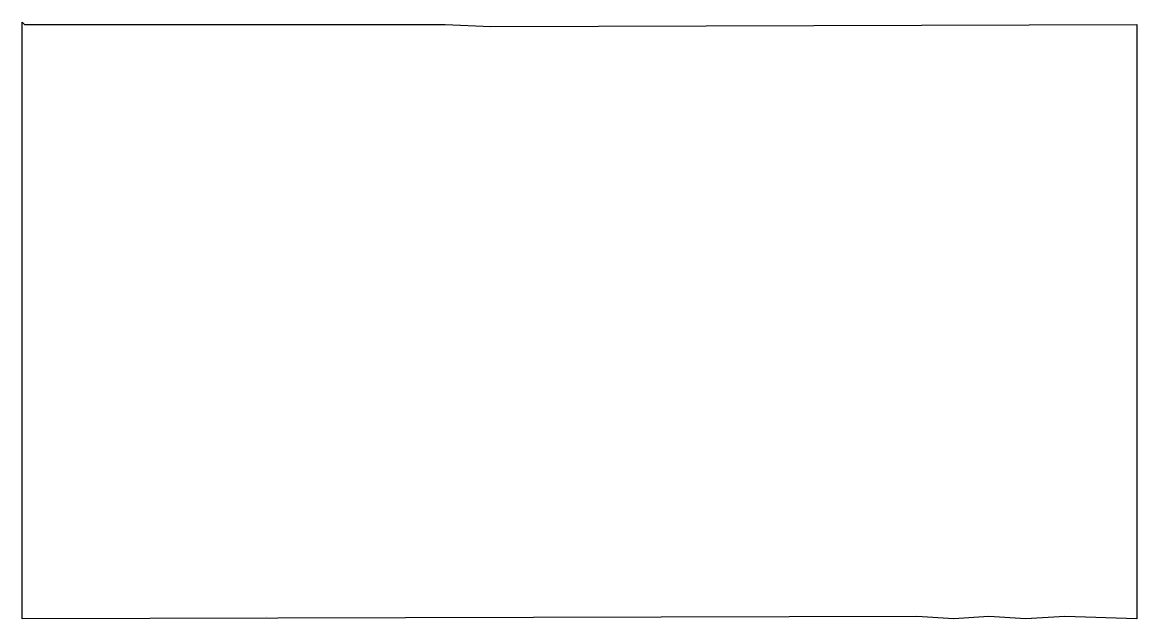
# Model space of a CAD drawing. Header units: millimetres. Extents: x -768 to 768, y -411 to 411.
import ezdxf

# ---------------------------------------------------------------- set-up
doc = ezdxf.new("R2010")
doc.units = ezdxf.units.MM
doc.layers.add('ALMOND-DRAW-PROFILE', color=7, linetype='Continuous', lineweight=25)

msp = doc.modelspace()

# ---------------------------------------------------------------- linework, layer by layer
at = {"layer": 'ALMOND-DRAW-PROFILE'}
for points in [[(-768, -411), (-768, 411), (-765, 408), (-185.25, 408), (-122.25, 405), (768, 408), (768, -411), (669, -408), (615, -411), (564, -408), (516, -411), (465, -408)], [(-430.9, -407.46), (-430.91, -407.45), (-430.92, -407.46)]]:
    msp.add_lwpolyline(points, close=True, dxfattribs=at)

doc.saveas('drawing.dxf')
